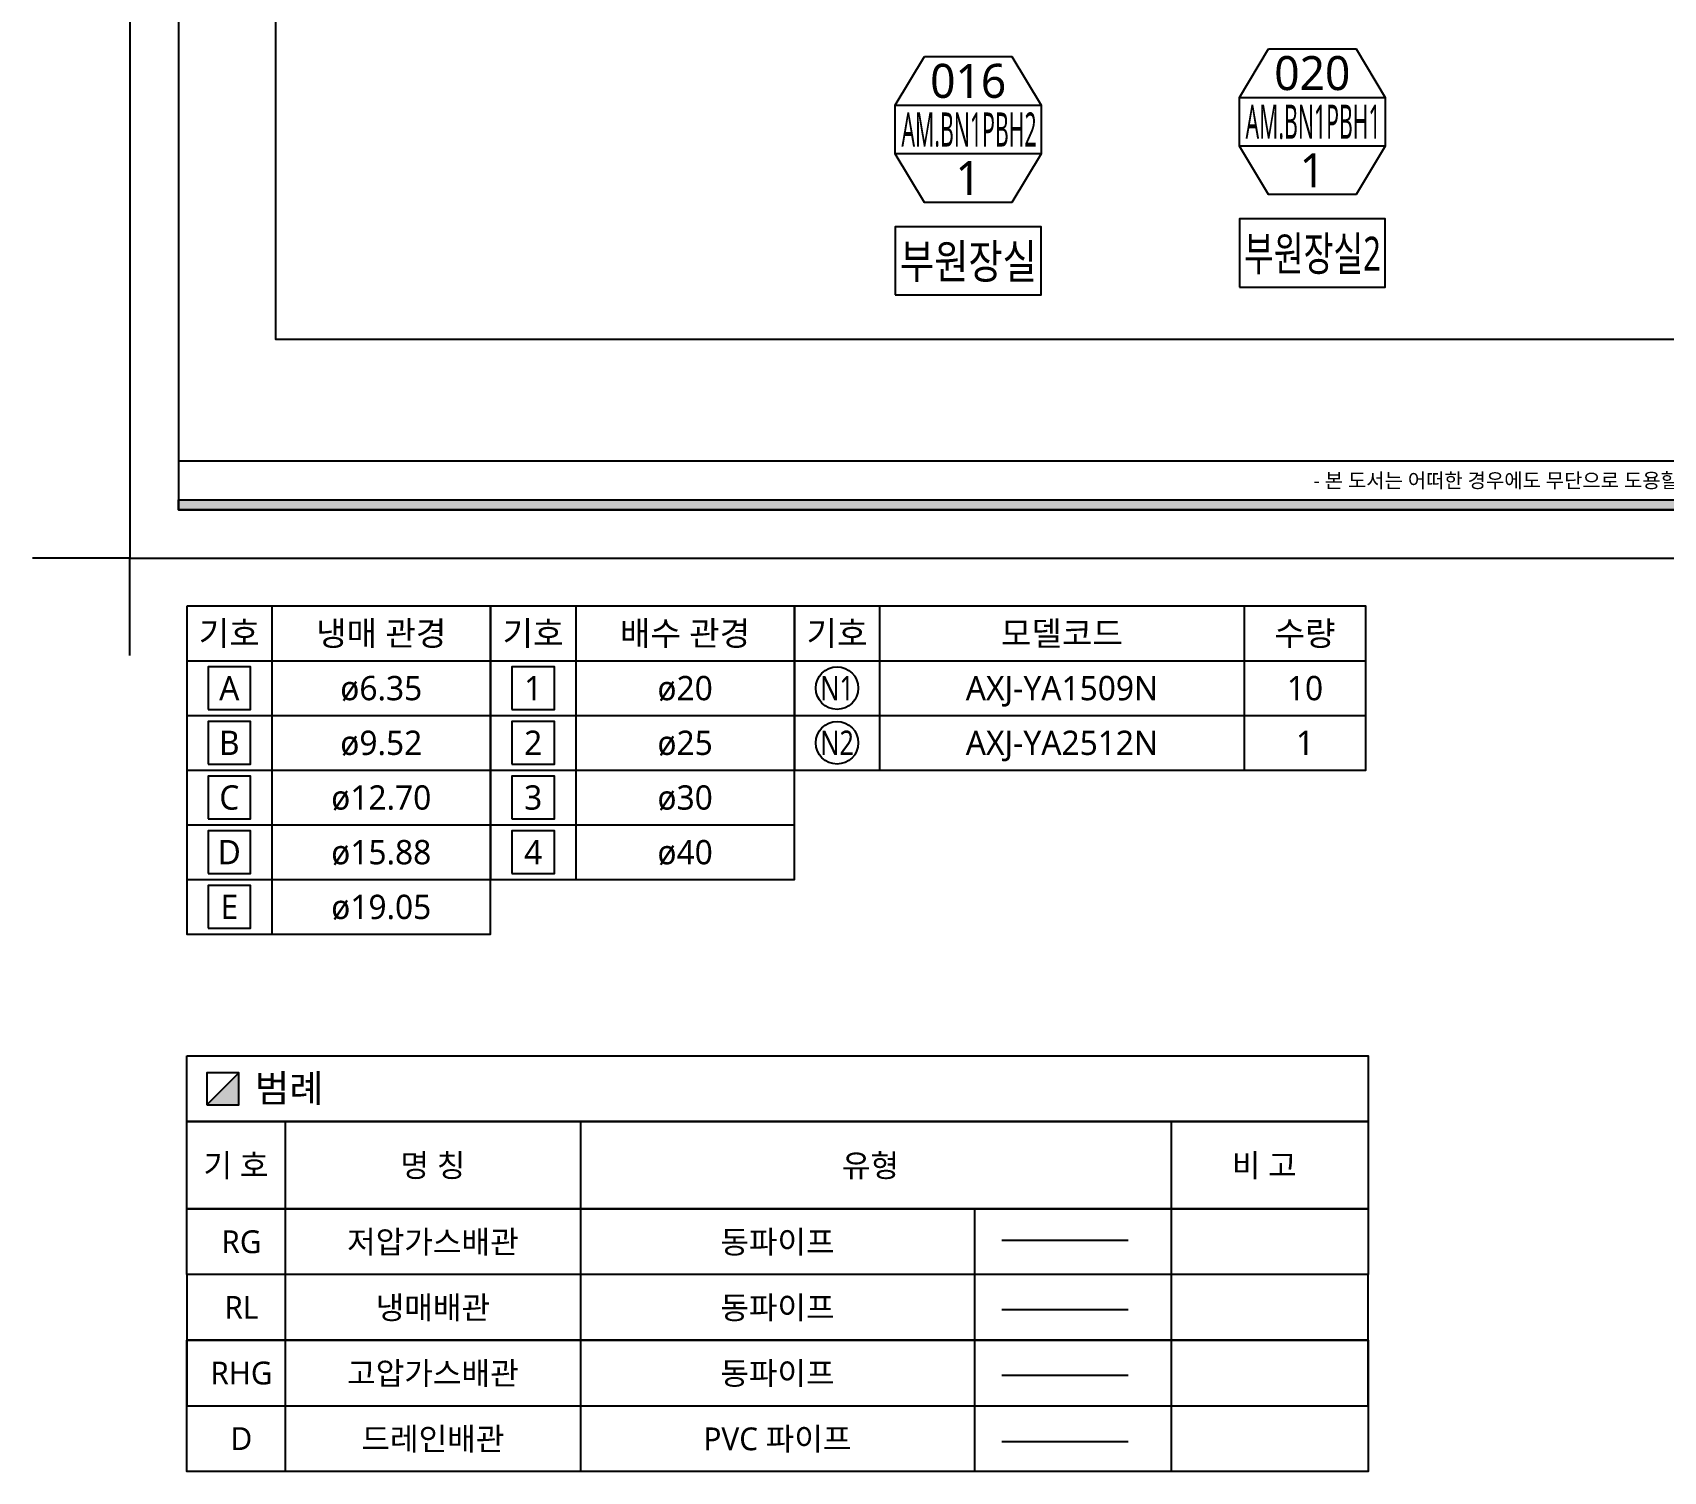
# Model space of a CAD drawing. Extents: x 11551484 to 2613213153046, y -2602833546311 to 14142.
# Drawn here: x 11572299 to 11585715, y -17931 to -6093 of the extents above; entities that cross this region are included whole.
import ezdxf
from ezdxf.enums import TextEntityAlignment as Align

# ---------------------------------------------------------------- set-up
doc = ezdxf.new("R2010")
doc.units = 0
doc.header["$LTSCALE"] = 1000
doc.header["$MEASUREMENT"] = 0
doc.layers.get('0').update_dxf_attribs({"linetype": 'CONTINUOUS'})
doc.layers.get('DEFPOINTS').update_dxf_attribs({"linetype": 'CONTINUOUS'})
for name, color, linetype in [('DVM_INOUT_MARK', 2, 'CONTINUOUS'), ('DVM_INOUT_NAME', 7, 'CONTINUOUS'), ('DVM_LEGEND', 7, 'CONTINUOUS'), ('DVM_REPORT', 7, 'CONTINUOUS'), ('F-SYM', 7, 'CONTINUOUS'), ('FORM(YOURNAME)-11', 1, 'CONTINUOUS'), ('wall', 3, 'CONTINUOUS')]:
    doc.layers.add(name, color=color, linetype=linetype)
doc.styles.add('DVM_DEFAULT', font='malgun.ttf')
doc.styles.add('YOURNAME', font='HY울릉도M.TTF')
doc.styles.add('맑은 고딕', font='malgun.ttf')
pattern_1 = [(45, (-34694.73, 110.66), (-35.35533906, 35.35533906), [])]

# ---------------------------------------------------------------- blocks, each defined once
blk = doc.blocks.new('FORM-PLAN')
at = {"layer": 'FORM(YOURNAME)-11'}
h = blk.add_hatch(color=256, dxfattribs=at)
h.dxf.hatch_style = 1
h.paths.add_polyline_path([(-71444, 55115), (10556, 55115), (10556, 54915), (-71444, 54915)])
h.paths.add_polyline_path([(-71444, -2085), (10556, -2085), (10556, -2285), (-71444, -2285)])
at = {"layer": 'DEFPOINTS', "color": 158}
blk.add_line((1346, -1285), (-71444, -1285), dxfattribs=at)
blk.add_lwpolyline([(-71444, -2285), (10556, -2285), (10556, 55115), (-71444, 55115)], close=True, dxfattribs=at)
at = {"layer": 'DEFPOINTS'}
blk.add_lwpolyline([(-69444, 53115), (-64, 53115), (-64, 1215), (-69444, 1215)], close=True, dxfattribs=at)
at = {"layer": 'DEFPOINTS', "color": 1}
blk.add_lwpolyline([(-72444, -5285), (-72444, -3285), (-74444, -3285)], dxfattribs=at)
at = {"layer": 'FORM(YOURNAME)-11', "color": 250}
blk.add_lwpolyline([(-72444, -3285), (11556, -3285), (11556, 56115), (-72444, 56115)], close=True, dxfattribs=at)
at = {"layer": 'FORM(YOURNAME)-11'}
blk.add_lwpolyline([(-71444, -2085), (10556, -2085), (10556, -2285), (-71444, -2285)], close=True, dxfattribs=at)
at = {"layer": 'FORM(YOURNAME)-11', "color": 1, "style": '맑은 고딕'}
blk.add_text("- 본 도서는 어떠한 경우에도 무단으로 도용할 수 없으며 도용시 '지적재산권' 보호에 관한 법률에 의거, 법적 분쟁이 발생합니다.  또한 본 도서에 관한 모든 저작권은 당사에 있습니다. -", height=300, dxfattribs=at).set_placement((-32990, -1685), align=Align.MIDDLE_CENTER)
at = {"layer": 'FORM(YOURNAME)-11', "color": 3, "style": 'YOURNAME'}
for tag, height, p in [('1', 451, (9905, 18188)), ('2', 451, (9905, 17544)), ('3', 451, (9905, 16257)), ('4', 451, (9905, 14326)), ('5', 515, (9905, 12009)), ('6', 515, (9905, 9757)), ('7', 515, (9905, 7504)), ('8', 515, (9905, 5252)), ('9', 515, (9905, 2999)), ('10', 515, (5655, 811)), ('11', 515, (9905, 747)), ('12', 515, (5655, -1441)), ('13', 515, (9905, -1441))]:
    blk.add_attdef(tag, text='', height=height, dxfattribs=at).set_placement(p, align=Align.MIDDLE_RIGHT)
blk = doc.blocks.new('DVM_BACKGROUND')
at = {"layer": 'wall', "ltscale": 10}
h = blk.add_hatch(dxfattribs=at)
h.set_pattern_fill('_USER', color=256, scale=50, angle=45, pattern_type=0)
h.set_pattern_definition(pattern_1)
h.paths.add_polyline_path([(11488666, -14256373), (11488566, -14256373), (11488566, -14258567), (11488666, -14258567)])
h.paths.add_polyline_path([(11482901, -14255273), (11482901, -14257527), (11483061, -14257527), (11483061, -14258312), (11482901, -14258312), (11482901, -14258617), (11483201, -14258617), (11483201, -14255373), (11485598, -14255373), (11485617, -14255373), (11485617, -14255373), (11485627, -14255373), (11485698, -14255373), (11488566, -14255373), (11488566, -14255373), (11488566, -14255273), (11485934, -14255273), (11485834, -14255273), (11483101, -14255273)])
h.paths.add_polyline_path([(11481881, -14254180), (11481881, -14253459), (11482280, -14253459), (11482280, -14254180)], flags=9)
h.paths.add_polyline_path([(11481881, -14257334), (11481881, -14256606), (11482280, -14256606), (11482280, -14257334)], flags=9)
h.paths.add_polyline_path([(11485520, -14259049), (11486247, -14259049), (11486247, -14259448), (11485520, -14259448)], flags=9)
h.paths.add_polyline_path([(11485630, -14255858), (11485657, -14255858), (11485657, -14255624), (11485630, -14255624)], flags=9)
h = blk.add_hatch(dxfattribs=at)
h.set_pattern_fill('_USER', color=256, scale=50, angle=45, pattern_type=0)
h.set_pattern_definition(pattern_1)
h.paths.add_polyline_path([(11490066, -14258567), (11490601, -14258567), (11490601, -14257162), (11490166, -14257162), (11490166, -14256978), (11490066, -14256978), (11490066, -14257212), (11490551, -14257212), (11490551, -14257987), (11490066, -14257987)])
h.paths.add_polyline_path([(11493674, -14258567), (11493774, -14258567), (11493774, -14256778), (11493724, -14256778), (11493724, -14257272), (11493703, -14257272), (11493693, -14257272), (11493674, -14257272)])
h.paths.add_polyline_path([(11498159, -14255878), (11498059, -14255878), (11497959, -14255878), (11497959, -14255978), (11498059, -14255978), (11498059, -14256978), (11498159, -14256978)])
h.paths.add_polyline_path([(11498059, -14258567), (11498159, -14258567), (11498159, -14256978), (11498059, -14256978), (11498059, -14257878), (11498088, -14257878), (11498078, -14257878), (11498059, -14257878)])
h.paths.add_polyline_path([(11489008, -14259049), (11489725, -14259049), (11489725, -14259448), (11489008, -14259448)], flags=9)
h.paths.add_polyline_path([(11491160, -14259049), (11491881, -14259049), (11491881, -14259448), (11491160, -14259448)], flags=9)
at = {"layer": 'F-SYM', "xscale": 0.4, "yscale": 0.4, "zscale": 0.4}
blk.add_blockref('FORM-PLAN', (11506413, -14262072), dxfattribs=at)
blk = doc.blocks.new('CAD_INOUT_MARK')
at = {"layer": 'DVM_INOUT_MARK', "color": 0}
for p, q in [((-600, 1560), (600, 1560)), ((600, 1160), (-600, 1160))]:
    blk.add_line(p, q, dxfattribs=at)
blk.add_lwpolyline([(-360, 1960), (360, 1960), (600, 1560), (600, 1160), (360, 760), (-360, 760), (-600, 1160), (-600, 1560), (-360, 1960)], dxfattribs=at)
at = {"layer": 'DVM_INOUT_NAME'}
blk.add_lwpolyline([(-600, 0), (600, 0), (600, 560), (-600, 560)], close=True, dxfattribs=at)
at = {"layer": 'DVM_INOUT_MARK', "color": 0, "style": 'DVM_DEFAULT'}
for tag, p in [('CAP', (0, 1760)), ('NO', (0, 960))]:
    blk.add_attdef(tag, text='', height=280, dxfattribs=at).set_placement(p, align=Align.MIDDLE_CENTER)
for tag, width, p, p2 in [('MNAME', 0.755882, (-549, 1220), (563, 1220)), ('QTY', 0.520692, (710, 1220), (1089, 1220))]:
    blk.add_attdef(tag, text='', height=280, dxfattribs=dict(at, width=width)).set_placement(p, p2, align=Align.FIT)
at = {"layer": 'DVM_INOUT_NAME', "style": 'DVM_DEFAULT', "width": 0.924483}
blk.add_attdef('INAME', text='', height=280, dxfattribs=at).set_placement((-562, 134), (564, 134), align=Align.FIT)
blk = doc.blocks.new('CAD_P_LEGEND_01')
at = {"layer": 'DVM_REPORT'}
blk.add_hatch(color=2, dxfattribs=at).paths.add_polyline_path([(214, 1639.1), (83, 1508.2), (214, 1508.2)])
at = {"layer": 'DVM_REPORT', "color": 2}
blk.add_line((83, 1508.2), (214, 1639.1), dxfattribs=at)
at = {"layer": 'DVM_REPORT', "color": 7}
for p, q in [((405, 1440), (405, 0)), ((405, 1440), (405, 0)), ((1620, 1440), (1620, 0)), ((4050, 1440), (4050, 0)), ((4050, 1440), (4050, 0)), ((3240, 1080), (3240, 0))]:
    blk.add_line(p, q, dxfattribs=at)
at = {"layer": 'DVM_REPORT', "color": 3, "ltscale": 0.05}
for p, q in [((3352.3, 951.8), (3872.8, 951.8)), ((3352.3, 666.5), (3872.8, 666.5)), ((3352.3, 396.5), (3872.8, 396.5))]:
    blk.add_line(p, q, dxfattribs=at)
at = {"layer": 'DVM_REPORT', "color": 5, "ltscale": 0.05}
blk.add_line((3352.3, 122.5), (3872.8, 122.5), dxfattribs=at)
at = {"layer": 'DVM_REPORT', "color": 7}
for points in [[(0, 1710), (4860, 1710), (4860, 1440), (0, 1440)], [(0, 1440), (4860, 1440), (4860, 1080), (0, 1080)], [(0, 1080), (4860, 1080), (4860, 810), (0, 810)], [(4860, 810), (0, 810), (0, 540), (4860, 540)], [(0, 540), (4860, 540), (4860, 0), (0, 0)], [(4860, 540), (0, 540), (0, 270), (4860, 270)]]:
    blk.add_lwpolyline(points, close=True, dxfattribs=at)
at = {"layer": 'DVM_REPORT', "color": 2}
blk.add_lwpolyline([(83, 1508.2), (214, 1508.2), (214, 1639.1), (83, 1639.1)], close=True, dxfattribs=at)
at = {"layer": 'DVM_REPORT', "color": 2, "style": 'DVM_DEFAULT'}
blk.add_text('범례', height=112.5, dxfattribs=at).set_placement((280.3, 1576), align=Align.MIDDLE_LEFT)
for s, height, p in [('기 호', 93.75, (202.5, 1260)), ('명 칭', 93.75, (1012.5, 1260)), ('유형', 93.75, (2812.5, 1260)), ('비 고', 93.75, (4432.5, 1260)), ('RG', 93.75, (225, 945)), ('저압가스배관', 93.75, (1012.5, 945)), ('동파이프', 93.75, (2430, 945)), ('RL', 93.75, (225, 675)), ('냉매배관', 93.75, (1012.5, 675)), ('동파이프', 93.75, (2430, 675)), ('RHG', 93.75, (225, 405)), ('고압가스배관', 93.75, (1012.5, 405)), ('동파이프', 93.75, (2430, 405)), ('D', 93.8, (225, 135)), ('드레인배관', 93.75, (1012.5, 135)), ('PVC 파이프', 93.75, (2430, 135))]:
    blk.add_text(s, height=height, dxfattribs=at).set_placement(p, align=Align.MIDDLE)

msp = doc.modelspace()

# ---------------------------------------------------------------- linework, layer by layer
at = {"layer": 'DVM_LEGEND', "color": 7}
for p, q in [((11574267, -10811), (11574267, -11261)), ((11576767, -10811), (11576767, -11261)), ((11579267, -10811), (11579267, -11261)), ((11582267, -10811), (11582267, -11261)), ((11574267, -11261), (11574267, -11711)), ((11576767, -11261), (11576767, -11711)), ((11579267, -11261), (11579267, -11711)), ((11582267, -11261), (11582267, -11711)), ((11574267, -11711), (11574267, -12161)), ((11576767, -11711), (11576767, -12161)), ((11579267, -11711), (11579267, -12161)), ((11582267, -11711), (11582267, -12161)), ((11574267, -12161), (11574267, -12611)), ((11576767, -12161), (11576767, -12611)), ((11574267, -12611), (11574267, -13061)), ((11576767, -12611), (11576767, -13061)), ((11574267, -13061), (11574267, -13511))]:
    msp.add_line(p, q, dxfattribs=at)
for points in [[(11573567, -10811), (11573567, -11261), (11576067, -11261), (11576067, -10811)], [(11576067, -10811), (11576067, -11261), (11578567, -11261), (11578567, -10811)], [(11578567, -10811), (11578567, -11261), (11583267, -11261), (11583267, -10811)]]:
    msp.add_lwpolyline(points, close=True, dxfattribs=at)
for points in [[(11573567, -11261), (11573567, -11711), (11576067, -11711), (11576067, -11261)], [(11576067, -11261), (11576067, -11711), (11578567, -11711), (11578567, -11261)], [(11578567, -11261), (11578567, -11711), (11583267, -11711), (11583267, -11261)], [(11573567, -11711), (11573567, -12161), (11576067, -12161), (11576067, -11711)], [(11576067, -11711), (11576067, -12161), (11578567, -12161), (11578567, -11711)], [(11578567, -11711), (11578567, -12161), (11583267, -12161), (11583267, -11711)], [(11573567, -12161), (11573567, -12611), (11576067, -12611), (11576067, -12161)], [(11576067, -12161), (11576067, -12611), (11578567, -12611), (11578567, -12161)], [(11573567, -12611), (11573567, -13061), (11576067, -13061), (11576067, -12611)], [(11576067, -12611), (11576067, -13061), (11578567, -13061), (11578567, -12611)], [(11573567, -13061), (11573567, -13511), (11576067, -13511), (11576067, -13061)]]:
    msp.add_lwpolyline(points, dxfattribs=at)
at = {"layer": 'DVM_LEGEND', "color": 2}
for points in [[(11573742, -11661), (11574092, -11661), (11574092, -11311), (11573742, -11311)], [(11576242, -11661), (11576592, -11661), (11576592, -11311), (11576242, -11311)], [(11573742, -12111), (11574092, -12111), (11574092, -11761), (11573742, -11761)], [(11576242, -12111), (11576592, -12111), (11576592, -11761), (11576242, -11761)], [(11573742, -12561), (11574092, -12561), (11574092, -12211), (11573742, -12211)], [(11576242, -12561), (11576592, -12561), (11576592, -12211), (11576242, -12211)], [(11573742, -13011), (11574092, -13011), (11574092, -12661), (11573742, -12661)], [(11576242, -13011), (11576592, -13011), (11576592, -12661), (11576242, -12661)], [(11573742, -13461), (11574092, -13461), (11574092, -13111), (11573742, -13111)]]:
    msp.add_lwpolyline(points, close=True, dxfattribs=at)
for centre in [(11578917, -11486), (11578917, -11936)]:
    msp.add_circle(centre, 175, dxfattribs=at)

# ---------------------------------------------------------------- block references
msp.add_blockref('DVM_BACKGROUND', (95664, 14252968))
at = {"layer": 'DVM_INOUT_MARK'}
ref = msp.add_blockref('CAD_INOUT_MARK', (11579996, -8250), dxfattribs=at)
ref.add_attrib('CAP', '016', dxfattribs={"color": 0, "height": 280, "style": 'DVM_DEFAULT'}).set_placement((11579996, -6490), align=Align.MIDDLE_CENTER)
ref.add_attrib('MNAME', 'AM.BN1PBH2', dxfattribs={"color": 0, "height": 280, "style": 'DVM_DEFAULT', "width": 0.465947}).set_placement((11579447, -7030), (11580559, -7030), align=Align.FIT)
ref.add_attrib('NO', '1', dxfattribs={"color": 0, "height": 280, "style": 'DVM_DEFAULT'}).set_placement((11579996, -7290), align=Align.MIDDLE_CENTER)
ref.add_attrib('INAME', '부원장실', dxfattribs={"layer": 'DVM_INOUT_NAME', "height": 280, "style": 'DVM_DEFAULT', "width": 0.722816}).set_placement((11579434, -8116), (11580561, -8116), align=Align.FIT)
ref = msp.add_blockref('CAD_INOUT_MARK', (11582827, -8186), dxfattribs=at)
ref.add_attrib('CAP', '020', dxfattribs={"color": 0, "height": 280, "style": 'DVM_DEFAULT'}).set_placement((11582827, -6426), align=Align.MIDDLE_CENTER)
ref.add_attrib('MNAME', 'AM.BN1PBH1', dxfattribs={"color": 0, "height": 280, "style": 'DVM_DEFAULT', "width": 0.465947}).set_placement((11582278, -6966), (11583389, -6966), align=Align.FIT)
ref.add_attrib('NO', '1', dxfattribs={"color": 0, "height": 280, "style": 'DVM_DEFAULT'}).set_placement((11582827, -7226), align=Align.MIDDLE_CENTER)
ref.add_attrib('INAME', '부원장실2', dxfattribs={"layer": 'DVM_INOUT_NAME', "height": 280, "style": 'DVM_DEFAULT', "width": 0.635334}).set_placement((11582265, -8052), (11583391, -8052), align=Align.FIT)
at = {"layer": 'DVM_LEGEND', "xscale": 2, "yscale": 2}
msp.add_blockref('CAD_P_LEGEND_01', (11573567, -17931), dxfattribs=at)

# ---------------------------------------------------------------- texts
at = {"layer": 'DVM_LEGEND', "color": 2, "style": 'DVM_DEFAULT'}
for s, p in [('기호', (11573917, -11036)), ('냉매 관경', (11575167, -11036)), ('기호', (11576417, -11036)), ('배수 관경', (11577667, -11036)), ('기호', (11578917, -11036)), ('모델코드', (11580767, -11036)), ('수량', (11582767, -11036)), ('A', (11573917, -11486)), ('ø6.35', (11575167, -11486)), ('1', (11576417, -11486)), ('ø20', (11577667, -11486)), ('AXJ-YA1509N', (11580767, -11486)), ('10', (11582767, -11486)), ('B', (11573917, -11936)), ('ø9.52', (11575167, -11936)), ('2', (11576417, -11936)), ('ø25', (11577667, -11936)), ('AXJ-YA2512N', (11580767, -11936)), ('1', (11582767, -11936)), ('C', (11573917, -12386)), ('ø12.70', (11575167, -12386)), ('3', (11576417, -12386)), ('ø30', (11577667, -12386)), ('D', (11573917, -12836)), ('ø15.88', (11575167, -12836)), ('4', (11576417, -12836)), ('ø40', (11577667, -12836)), ('E', (11573917, -13286)), ('ø19.05', (11575167, -13286))]:
    msp.add_text(s, height=200, dxfattribs=at).set_placement(p, align=Align.MIDDLE_CENTER)
at = {"layer": 'DVM_LEGEND', "color": 2, "style": 'DVM_DEFAULT', "width": 0.8}
for s, p in [('N1', (11578917, -11486)), ('N2', (11578917, -11936))]:
    msp.add_text(s, height=200, dxfattribs=at).set_placement(p, align=Align.MIDDLE_CENTER)

doc.saveas('drawing.dxf')
